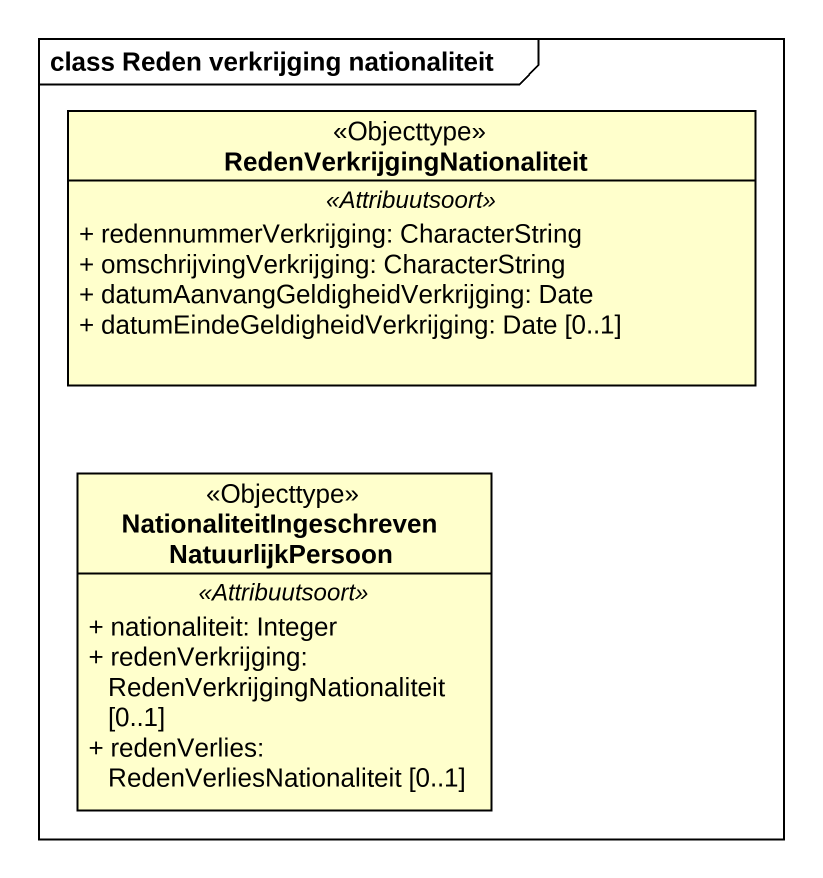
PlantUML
@startuml
mainframe class Reden verkrijging nationaliteit
hide circle
hide empty members
skinparam classAttributeIconSize 0
class "RedenVerkrijgingNationaliteit" as RedenVerkrijgingNationalitei <<Objecttype>> {
  .. <<Attribuutsoort>> ..
  + redennummerVerkrijging: CharacterString
  + omschrijvingVerkrijging: CharacterString
  + datumAanvangGeldigheidVerkrijging: Date
  + datumEindeGeldigheidVerkrijging: Date [0..1]
}
class "NationaliteitIngeschrevenNatuurlijkPersoon" as NationaliteitIngeschrevenNat <<Objecttype>> {
  .. <<Attribuutsoort>> ..
  + nationaliteit: Integer
  + redenVerkrijging: RedenVerkrijgingNationaliteit [0..1]
  + redenVerlies: RedenVerliesNationaliteit [0..1]
}
@enduml
